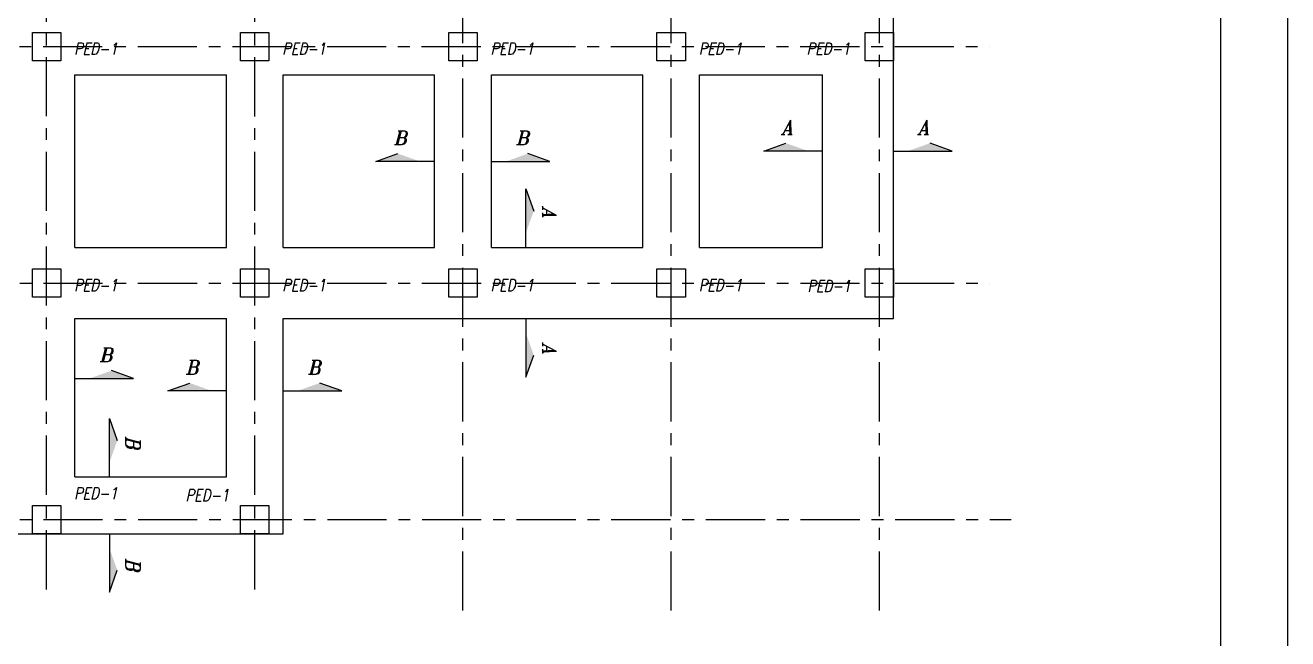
# Model space of a CAD drawing. Header units: inches. Extents: x 460503 to 460688, y 47570 to 48852.
# Drawn here: x 460563.46 to 460590.15, y 48742.23 to 48755.2 of the extents above; entities that cross this region are included whole.
import ezdxf
from ezdxf.enums import TextEntityAlignment as Align

# ---------------------------------------------------------------- set-up
doc = ezdxf.new("R2010")
doc.units = ezdxf.units.IN
doc.header["$MEASUREMENT"] = 0
doc.linetypes.add('CENTER', pattern=[2, 1.25, -0.25, 0.25, -0.25])
for name, color, linetype in [('1', 1, 'Continuous'), ('3G', 3, 'Continuous'), ('4C', 4, 'Continuous'), ('AXE', 1, 'CENTER'), ('DIM', 8, 'Continuous'), ('lateral brace', 5, 'Continuous'), ('Layer4', 118, 'Continuous'), ('PY', 4, 'Continuous')]:
    doc.layers.add(name, color=color, linetype=linetype)
doc.styles.add('ITALICT', font='italict')

msp = doc.modelspace()

# ---------------------------------------------------------------- linework, layer by layer
at = {"layer": '1'}
msp.add_lwpolyline([(460507.46120186, 48722.16611785), (460588.72955203, 48722.16611785), (460588.72955203, 48778.79911448), (460507.46120186, 48778.79911448)], close=True, dxfattribs=at)
at = {"layer": '3G'}
for p, q in [((460563.61427036, 48755.05185649), (460564.21427036, 48755.05185649)), ((460563.61427036, 48754.45185649), (460563.61427036, 48755.05185649)), ((460564.21427036, 48755.05185649), (460564.21427036, 48754.45185649)), ((460568.01427034, 48755.05185649), (460568.61427034, 48755.05185649)), ((460568.01427034, 48754.45185649), (460568.01427034, 48755.05185649)), ((460568.61427034, 48755.05185649), (460568.61427034, 48754.45185649)), ((460572.41427036, 48754.45185664), (460572.41427036, 48755.05185664)), ((460572.41427036, 48755.05185649), (460573.01427036, 48755.05185649)), ((460572.41427036, 48754.45185649), (460572.41427036, 48755.05185649)), ((460573.01427036, 48755.05185649), (460573.01427036, 48754.45185649)), ((460576.81427035, 48755.05185649), (460577.41427035, 48755.05185649)), ((460576.81427035, 48754.45185649), (460576.81427035, 48755.05185649)), ((460577.41427035, 48755.05185649), (460577.41427035, 48754.45185649)), ((460581.21427036, 48754.45185649), (460581.21427035, 48755.05185649)), ((460581.21427036, 48755.05185649), (460581.81427035, 48755.05185649)), ((460581.81427035, 48755.05185649), (460581.81427035, 48754.45185649)), ((460564.21427036, 48754.45185649), (460563.61427036, 48754.45185649)), ((460568.61427034, 48754.45185649), (460568.01427034, 48754.45185649)), ((460573.01427036, 48754.45185649), (460572.41427036, 48754.45185649)), ((460577.41427035, 48754.45185649), (460576.81427035, 48754.45185649)), ((460581.81427035, 48754.45185649), (460581.21427036, 48754.45185649)), ((460579.07537963, 48752.54285111), (460579.54160776, 48752.70876551)), ((460579.07537963, 48752.54285111), (460579.54160776, 48752.70876551)), ((460580.31427035, 48752.54285111), (460579.07537963, 48752.54285111)), ((460580.31427035, 48752.54285111), (460579.07537963, 48752.54285111)), ((460581.81427035, 48752.54285111), (460583.05316108, 48752.54285111)), ((460581.81427035, 48752.54285111), (460583.05316108, 48752.54285111)), ((460583.05316108, 48752.54285111), (460582.58693295, 48752.70876551)), ((460583.05316108, 48752.54285111), (460582.58693295, 48752.70876551)), ((460570.87537963, 48752.32128099), (460571.34160776, 48752.48719539)), ((460570.87537963, 48752.32128099), (460571.34160776, 48752.48719539)), ((460572.11427036, 48752.32128099), (460570.87537963, 48752.32128099)), ((460572.11427036, 48752.32128099), (460570.87537963, 48752.32128099)), ((460573.31427035, 48752.32128099), (460574.55316108, 48752.32128099)), ((460573.31427035, 48752.32128099), (460574.55316108, 48752.32128099)), ((460574.55316108, 48752.32128099), (460574.08693295, 48752.48719539)), ((460574.55316108, 48752.32128099), (460574.08693295, 48752.48719539)), ((460574.04337638, 48751.74074721), (460574.20929078, 48751.27451909)), ((460574.04337638, 48750.50185649), (460574.04337638, 48751.74074721)), ((460574.04337638, 48751.74074721), (460574.20929078, 48751.27451909)), ((460574.04337638, 48750.50185649), (460574.04337638, 48751.74074721)), ((460563.61427036, 48750.05185649), (460564.21427036, 48750.05185649)), ((460563.61427036, 48749.45185649), (460563.61427036, 48750.05185649)), ((460564.21427036, 48750.05185649), (460564.21427036, 48749.45185649)), ((460568.01427034, 48750.05185649), (460568.61427034, 48750.05185649)), ((460568.01427034, 48749.45185649), (460568.01427034, 48750.05185649)), ((460568.61427034, 48750.05185649), (460568.61427034, 48749.45185649)), ((460572.41427036, 48750.05185649), (460573.01427036, 48750.05185649)), ((460572.41427036, 48749.45185649), (460572.41427036, 48750.05185649)), ((460573.01427036, 48750.05185649), (460573.01427036, 48749.45185649)), ((460576.81427035, 48750.05185649), (460577.41427035, 48750.05185649)), ((460576.81427035, 48749.45185649), (460576.81427035, 48750.05185649)), ((460577.41427035, 48750.05185649), (460577.41427035, 48749.45185649)), ((460581.21427036, 48749.45185649), (460581.21427035, 48750.05185649)), ((460581.21427036, 48750.05185649), (460581.81427035, 48750.05185649)), ((460581.81427035, 48750.05185649), (460581.81427035, 48749.45185649)), ((460564.21427036, 48749.45185649), (460563.61427036, 48749.45185649)), ((460568.61427034, 48749.45185649), (460568.01427034, 48749.45185649)), ((460573.01427036, 48749.45185649), (460572.41427036, 48749.45185649)), ((460577.41427035, 48749.45185649), (460576.81427035, 48749.45185649)), ((460581.81427035, 48749.45185649), (460581.21427036, 48749.45185649)), ((460574.04337638, 48749.00185649), (460574.04337638, 48747.76296577)), ((460574.04337638, 48749.00185649), (460574.04337638, 48747.76296577)), ((460574.04337638, 48747.76296577), (460574.20929078, 48748.22919389)), ((460574.04337638, 48747.76296577), (460574.20929078, 48748.22919389)), ((460564.51427035, 48747.73341751), (460565.75316108, 48747.73341751)), ((460564.51427035, 48747.73341751), (460565.75316108, 48747.73341751)), ((460565.75316108, 48747.73341751), (460565.28693295, 48747.89933191)), ((460565.75316108, 48747.73341751), (460565.28693295, 48747.89933191)), ((460566.47537962, 48747.47128084), (460566.94160775, 48747.63719524)), ((460566.47537962, 48747.47128084), (460566.94160775, 48747.63719524)), ((460567.71427034, 48747.47128084), (460566.47537962, 48747.47128084)), ((460567.71427034, 48747.47128084), (460566.47537962, 48747.47128084)), ((460568.91427034, 48747.47128084), (460570.15316107, 48747.47128084)), ((460568.91427034, 48747.47128084), (460570.15316107, 48747.47128084)), ((460570.15316107, 48747.47128084), (460569.68693294, 48747.63719524)), ((460570.15316107, 48747.47128084), (460569.68693294, 48747.63719524)), ((460565.24337638, 48746.89074706), (460565.40929078, 48746.42451894)), ((460565.24337638, 48745.65185634), (460565.24337638, 48746.89074706)), ((460565.24337638, 48746.89074706), (460565.40929078, 48746.42451894)), ((460565.24337638, 48745.65185634), (460565.24337638, 48746.89074706)), ((460563.61427036, 48745.05185634), (460564.21427036, 48745.05185634)), ((460563.61427036, 48744.45185634), (460563.61427036, 48745.05185634)), ((460564.21427036, 48745.05185634), (460564.21427036, 48744.45185634)), ((460568.01427034, 48745.05185634), (460568.61427034, 48745.05185634)), ((460568.01427034, 48744.45185634), (460568.01427034, 48745.05185634)), ((460568.61427034, 48745.05185634), (460568.61427034, 48744.45185634)), ((460564.21427036, 48744.45185634), (460563.61427036, 48744.45185634)), ((460565.24337638, 48744.45185634), (460565.24337638, 48743.21296562)), ((460565.24337638, 48744.45185634), (460565.24337638, 48743.21296562)), ((460568.61427034, 48744.45185634), (460568.01427034, 48744.45185634)), ((460565.24337638, 48743.21296562), (460565.40929078, 48743.67919374)), ((460565.24337638, 48743.21296562), (460565.40929078, 48743.67919374))]:
    msp.add_line(p, q, dxfattribs=at)
for points in [[(460579.07537963, 48752.54285111), (460579.54160776, 48752.70876551), (460579.54160776, 48752.54285111)], [(460579.07537963, 48752.54285111), (460579.54160776, 48752.70876551), (460579.54160776, 48752.54285111)], [(460580.00783588, 48752.54285111), (460579.54160776, 48752.70876551), (460579.54160776, 48752.54285111)], [(460580.00783588, 48752.54285111), (460579.54160776, 48752.70876551), (460579.54160776, 48752.54285111)], [(460582.12070483, 48752.54285111), (460582.58693295, 48752.70876551), (460582.58693295, 48752.54285111)], [(460582.12070483, 48752.54285111), (460582.58693295, 48752.70876551), (460582.58693295, 48752.54285111)], [(460583.05316108, 48752.54285111), (460582.58693295, 48752.70876551), (460582.58693295, 48752.54285111)], [(460583.05316108, 48752.54285111), (460582.58693295, 48752.70876551), (460582.58693295, 48752.54285111)], [(460570.87537963, 48752.32128099), (460571.34160776, 48752.48719539), (460571.34160776, 48752.32128099)], [(460570.87537963, 48752.32128099), (460571.34160776, 48752.48719539), (460571.34160776, 48752.32128099)], [(460571.80783588, 48752.32128099), (460571.34160776, 48752.48719539), (460571.34160776, 48752.32128099)], [(460571.80783588, 48752.32128099), (460571.34160776, 48752.48719539), (460571.34160776, 48752.32128099)], [(460573.62070483, 48752.32128099), (460574.08693295, 48752.48719539), (460574.08693295, 48752.32128099)], [(460573.62070483, 48752.32128099), (460574.08693295, 48752.48719539), (460574.08693295, 48752.32128099)], [(460574.55316108, 48752.32128099), (460574.08693295, 48752.48719539), (460574.08693295, 48752.32128099)], [(460574.55316108, 48752.32128099), (460574.08693295, 48752.48719539), (460574.08693295, 48752.32128099)], [(460574.04337638, 48751.74074721), (460574.20929078, 48751.27451909), (460574.04337638, 48751.27451909)], [(460574.04337638, 48751.74074721), (460574.20929078, 48751.27451909), (460574.04337638, 48751.27451909)], [(460574.04337638, 48750.80829096), (460574.20929078, 48751.27451909), (460574.04337638, 48751.27451909)], [(460574.04337638, 48750.80829096), (460574.20929078, 48751.27451909), (460574.04337638, 48751.27451909)], [(460574.04337638, 48748.69542202), (460574.20929078, 48748.22919389), (460574.04337638, 48748.22919389)], [(460574.04337638, 48748.69542202), (460574.20929078, 48748.22919389), (460574.04337638, 48748.22919389)], [(460574.04337638, 48747.76296577), (460574.20929078, 48748.22919389), (460574.04337638, 48748.22919389)], [(460574.04337638, 48747.76296577), (460574.20929078, 48748.22919389), (460574.04337638, 48748.22919389)], [(460564.82070483, 48747.73341751), (460565.28693295, 48747.89933191), (460565.28693295, 48747.73341751)], [(460564.82070483, 48747.73341751), (460565.28693295, 48747.89933191), (460565.28693295, 48747.73341751)], [(460565.75316108, 48747.73341751), (460565.28693295, 48747.89933191), (460565.28693295, 48747.73341751)], [(460565.75316108, 48747.73341751), (460565.28693295, 48747.89933191), (460565.28693295, 48747.73341751)], [(460566.47537962, 48747.47128084), (460566.94160775, 48747.63719524), (460566.94160775, 48747.47128084)], [(460566.47537962, 48747.47128084), (460566.94160775, 48747.63719524), (460566.94160775, 48747.47128084)], [(460567.40783587, 48747.47128084), (460566.94160775, 48747.63719524), (460566.94160775, 48747.47128084)], [(460567.40783587, 48747.47128084), (460566.94160775, 48747.63719524), (460566.94160775, 48747.47128084)], [(460569.22070482, 48747.47128084), (460569.68693294, 48747.63719524), (460569.68693294, 48747.47128084)], [(460569.22070482, 48747.47128084), (460569.68693294, 48747.63719524), (460569.68693294, 48747.47128084)], [(460570.15316107, 48747.47128084), (460569.68693294, 48747.63719524), (460569.68693294, 48747.47128084)], [(460570.15316107, 48747.47128084), (460569.68693294, 48747.63719524), (460569.68693294, 48747.47128084)], [(460565.24337638, 48746.89074706), (460565.40929078, 48746.42451894), (460565.24337638, 48746.42451894)], [(460565.24337638, 48746.89074706), (460565.40929078, 48746.42451894), (460565.24337638, 48746.42451894)], [(460565.24337638, 48745.95829081), (460565.40929078, 48746.42451894), (460565.24337638, 48746.42451894)], [(460565.24337638, 48745.95829081), (460565.40929078, 48746.42451894), (460565.24337638, 48746.42451894)], [(460565.24337638, 48744.14542187), (460565.40929078, 48743.67919374), (460565.24337638, 48743.67919374)], [(460565.24337638, 48744.14542187), (460565.40929078, 48743.67919374), (460565.24337638, 48743.67919374)], [(460565.24337638, 48743.21296562), (460565.40929078, 48743.67919374), (460565.24337638, 48743.67919374)], [(460565.24337638, 48743.21296562), (460565.40929078, 48743.67919374), (460565.24337638, 48743.67919374)]]:
    msp.add_solid(points, dxfattribs=at)
at = {"layer": 'AXE'}
for p, q in [((460563.91427036, 48743.27606783), (460563.91427036, 48768.32157539)), ((460568.31427034, 48743.27576578), (460568.31427034, 48768.32127334)), ((460572.71427036, 48742.82606783), (460572.71427036, 48768.32157539)), ((460577.11427035, 48742.82606783), (460577.11427035, 48768.32157539)), ((460581.51427035, 48742.82606783), (460581.51427035, 48768.32157539)), ((460553.84174468, 48754.75185649), (460583.8452712, 48754.75185649)), ((460553.84672435, 48749.75185649), (460583.85025087, 48749.75185649)), ((460553.84964072, 48744.75185634), (460584.30316724, 48744.75185634))]:
    msp.add_line(p, q, dxfattribs=at)
at = {"layer": 'DIM'}
msp.add_lwpolyline([(460506.04537694, 48720.75029294), (460590.14537694, 48720.75029294), (460590.14537694, 48780.2149394), (460506.04537694, 48780.2149394)], close=True, dxfattribs=at)
at = {"layer": 'lateral brace'}
msp.add_lwpolyline([(460506.04537694, 48720.75029294), (460590.14537694, 48720.75029294), (460590.14537694, 48780.2149394), (460506.04537694, 48780.2149394)], close=True, dxfattribs=at)
at = {"layer": 'Layer4'}
msp.add_lwpolyline([(460590.14537694, 48780.2149394), (460506.04537694, 48780.2149394), (460506.04537694, 48720.75029294), (460590.14537694, 48720.75029294)], close=True, dxfattribs=at)
at = {"layer": 'PY'}
for p, q in [((460581.81427035, 48749.00185649), (460581.81427035, 48765.05185649)), ((460564.51427035, 48754.15185649), (460567.71427034, 48754.15185649)), ((460564.51427035, 48750.50185649), (460564.51427035, 48754.15185649)), ((460567.71427034, 48750.50185649), (460567.71427034, 48754.15185649)), ((460568.91427034, 48754.15185649), (460572.11427036, 48754.15185649)), ((460568.91427034, 48750.50185649), (460568.91427034, 48754.15185649)), ((460572.11427036, 48750.50185649), (460572.11427036, 48754.15185649)), ((460573.31427035, 48754.15185649), (460576.51427035, 48754.15185649)), ((460573.31427035, 48750.50185649), (460573.31427035, 48754.15185649)), ((460576.51427035, 48750.50185649), (460576.51427035, 48754.15185649)), ((460577.71427035, 48754.15185649), (460580.31427035, 48754.15185649)), ((460577.71427035, 48750.50185649), (460577.71427035, 48754.15185649)), ((460580.31427035, 48750.50185649), (460580.31427035, 48754.15185649)), ((460564.51427035, 48750.50185649), (460567.71427034, 48750.50185649)), ((460568.91427034, 48750.50185649), (460572.11427036, 48750.50185649)), ((460573.31427035, 48750.50185649), (460576.51427035, 48750.50185649)), ((460577.71427035, 48750.50185649), (460580.31427035, 48750.50185649)), ((460564.51427035, 48745.65185634), (460564.51427035, 48749.00185649)), ((460564.51427035, 48749.00185649), (460567.71427034, 48749.00185649)), ((460567.71427034, 48745.65185634), (460567.71427034, 48749.00185649)), ((460568.91427034, 48744.45185634), (460568.91427034, 48749.00185649)), ((460568.91427034, 48749.00185649), (460581.81427035, 48749.00185649)), ((460573.31427035, 48749.00185649), (460576.51427035, 48749.00185649)), ((460577.71427035, 48749.00185649), (460580.76427035, 48749.00185649)), ((460564.51427035, 48745.65185634), (460567.71427034, 48745.65185634)), ((460559.21427035, 48744.45185634), (460568.91427034, 48744.45185634))]:
    msp.add_line(p, q, dxfattribs=at)

# ---------------------------------------------------------------- texts
at = {"layer": '3G', "style": 'ITALICT'}
for s, rotation, p in [('A', 360, (460579.46663668, 48752.89214837)), ('B', 360, (460571.26663668, 48752.67057825)), ('A', 270, (460574.39267364, 48751.34949016)), ('A', 270, (460574.39267364, 48748.46850853)), ('B', 360, (460566.86663667, 48747.8205781)), ('B', 270, (460565.59267364, 48746.49949001)), ('B', 270, (460565.59267364, 48743.91850838))]:
    msp.add_text(s, height=0.3, rotation=rotation, dxfattribs=at).set_placement(p)
for s, p in [('A', (460582.34761831, 48752.89214837)), ('B', (460573.84761831, 48752.67057825)), ('B', (460565.04761831, 48748.08271477)), ('B', (460569.4476183, 48747.8205781))]:
    msp.add_text(s, height=0.3, dxfattribs=at).set_placement(p)
at = {"layer": '4C', "style": 'ITALICT', "width": 0.8}
for p in [(460564.95605119, 48754.70640756), (460569.35605118, 48754.70640756), (460573.75605119, 48754.70640756), (460578.15605119, 48754.70640756), (460580.43542145, 48754.70601977), (460564.95605119, 48749.70640756), (460569.35605118, 48749.70640756), (460573.75605119, 48749.70640756), (460578.15605119, 48749.70640756), (460580.45206471, 48749.68857475), (460564.95605119, 48745.30640742), (460567.31281659, 48745.26695847)]:
    msp.add_text('PED-1', height=0.25, dxfattribs=at).set_placement(p, align=Align.MIDDLE)

doc.saveas('drawing.dxf')
